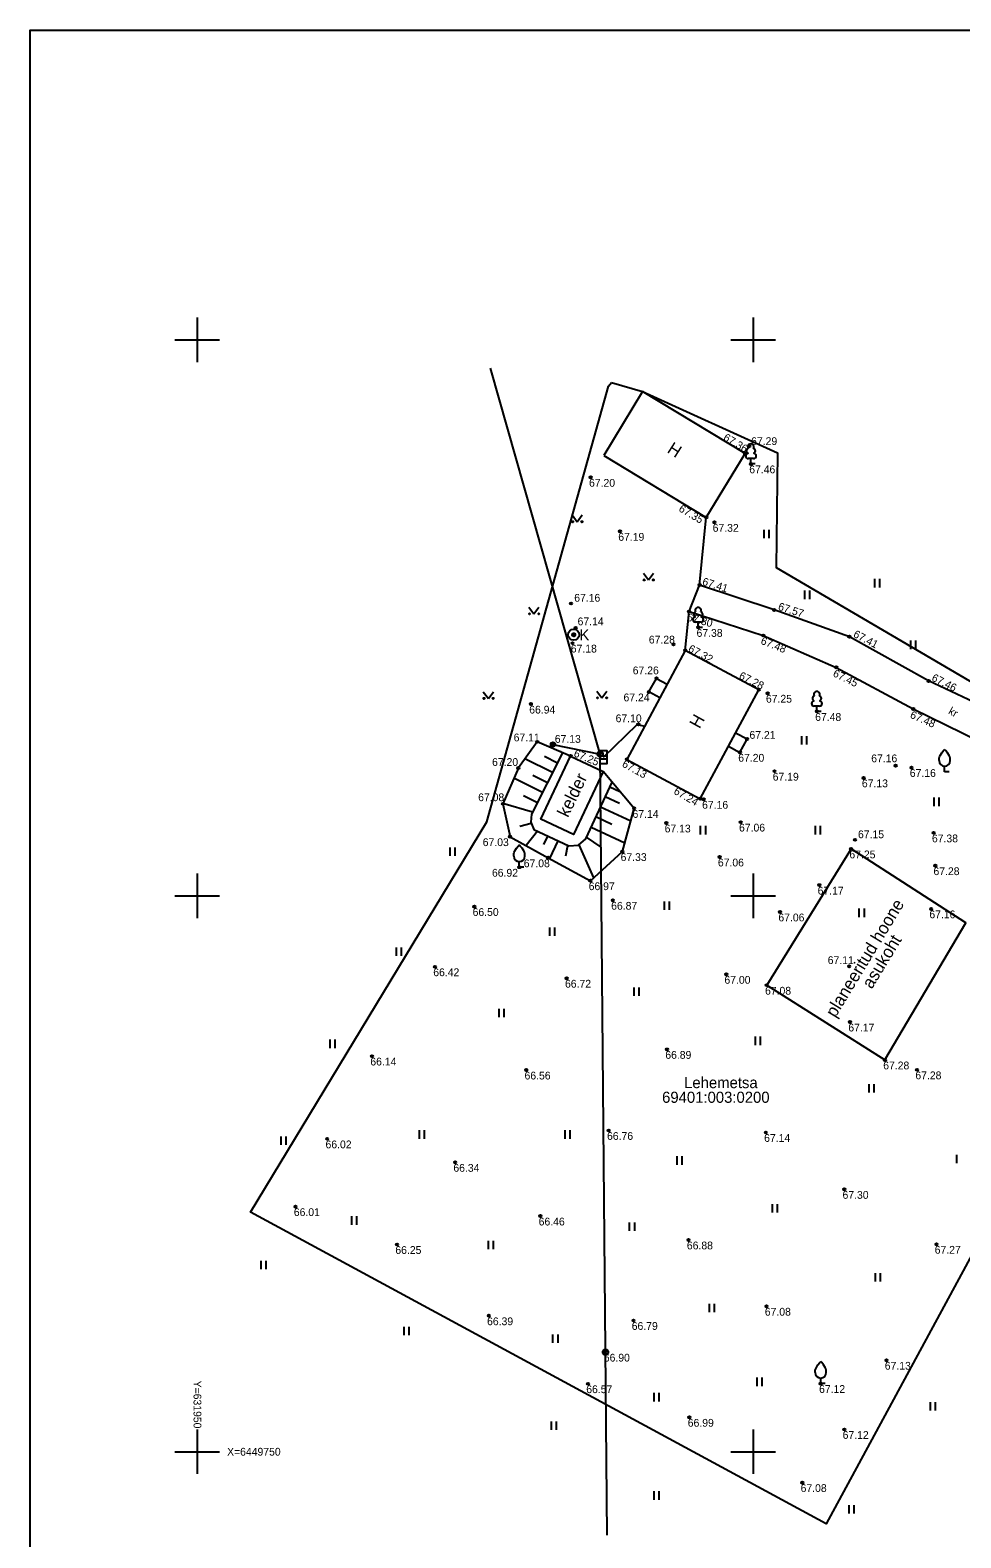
# Model space of a CAD drawing. Extents: x 631554 to 632471, y 6449273 to 6450018.
# Drawn here: x 631935 to 632018.7, y 6449742.3 to 6449877.9 of the extents above; entities that cross this region are included whole.
import ezdxf

# ---------------------------------------------------------------- set-up
doc = ezdxf.new("R2010")
doc.units = 0
for name, color, linetype in [('ABIJOONIS', 7, 'Continuous'), ('ELKAEV', 7, 'Continuous'), ('ERINOUE', 7, 'Continuous'), ('HALJASTUS', 7, 'Continuous'), ('HOONE', 7, 'Continuous'), ('HOONEDET', 7, 'Continuous'), ('MOOTPIIR', 7, 'Continuous'), ('MPKAABEL', 7, 'Continuous'), ('MPOHULIIN', 7, 'Continuous'), ('PIIR', 7, 'Continuous'), ('POST', 7, 'Continuous'), ('PUU', 7, 'Continuous'), ('RELJEEF', 7, 'Continuous'), ('TEE', 7, 'Continuous'), ('VKAEV', 7, 'Continuous'), ('VORK', 7, 'Continuous'), ('VORMISTUS', 7, 'Continuous')]:
    doc.layers.add(name, color=color, linetype=linetype)

msp = doc.modelspace()

# ---------------------------------------------------------------- linework, layer by layer
at = {"layer": 'ABIJOONIS'}
msp.add_lwpolyline([(632001.22, 6449791.96), (632011.85, 6449785.24), (632019.12, 6449797.56), (632008.81, 6449804.22)], close=True, dxfattribs=at)
at = {"layer": 'ELKAEV'}
for centre in [(631999.27, 6449839.79), (631999.66, 6449840.44), (631999.8, 6449838.84), (631985.39, 6449837.63), (631995.78, 6449834.03), (631988.02, 6449832.77), (631996.52, 6449833.58), (631995.19, 6449827.95), (631983.62, 6449826.29), (632001.89, 6449825.71), (631994.24, 6449825.57), (631984.04, 6449824.1), (631995.06, 6449824.14), (632000.91, 6449823.41), (632008.66, 6449823.3), (631983.75, 6449822.72), (631992.84, 6449822.62), (631993.89, 6449822.07), (632007.48, 6449820.54), (631991.31, 6449819.55), (632015.78, 6449819.32), (631990.62, 6449818.33), (632000.51, 6449818.53), (632001.31, 6449818.21), (631980.01, 6449817.24), (632005.73, 6449816.58), (632014.4, 6449816.8), (631989.68, 6449815.42), (631980.58, 6449813.85), (631981.99, 6449813.61), (631999.45, 6449814.1), (631983.58, 6449812.57), (631986.24, 6449812.75), (631988.64, 6449812.27), (631998.81, 6449812.9), (631978.89, 6449811.5), (632001.92, 6449811.21), (632012.81, 6449811.71), (632014.24, 6449811.53), (632009.94, 6449810.6), (631977.49, 6449808.27), (631995.25, 6449808.73), (631995.56, 6449808.67), (631989.3, 6449807.86), (631998.88, 6449806.62), (631978.14, 6449805.31), (631992.19, 6449806.54), (632016.23, 6449805.66), (631988.24, 6449803.97), (632008.81, 6449804.22), (632009.17, 6449805.03), (631978.97, 6449802.57), (631981.55, 6449803.42), (631996.98, 6449803.48), (632016.38, 6449802.7), (631985.36, 6449801.36), (632005.96, 6449800.96), (631974.93, 6449799.03), (631987.38, 6449799.59), (632002.42, 6449798.54), (632016.01, 6449798.82), (631971.38, 6449793.61), (632008.64, 6449793.66), (631983.23, 6449792.58), (631997.58, 6449792.93), (632001.22, 6449791.96), (632008.71, 6449788.64), (631965.72, 6449785.58), (631992.25, 6449786.18), (632011.85, 6449785.24), (631979.59, 6449784.33), (632014.74, 6449784.35), (631961.69, 6449778.14), (631987.01, 6449778.89), (632001.14, 6449778.71), (631973.2, 6449776.02), (632008.2, 6449773.59), (631958.84, 6449772.05), (631980.86, 6449771.2), (631967.97, 6449768.64), (631994.19, 6449769.04), (632016.49, 6449768.66), (631976.23, 6449762.23), (632001.2, 6449763.08), (631989.24, 6449761.8), (631986.72, 6449758.95), (632011.99, 6449758.22), (631985.15, 6449756.11), (632006.08, 6449756.13), (631994.27, 6449753.09), (632008.21, 6449752), (632004.42, 6449747.22)]:
    msp.add_circle(centre, 0.1, dxfattribs=at)
at = {"layer": 'ERINOUE'}
for p, q in [((631986.23, 6449812.59), (631986.83, 6449812.59)), ((631986.23, 6449812.32), (631986.83, 6449812.32))]:
    msp.add_line(p, q, dxfattribs=at)
msp.add_lwpolyline([(631986.23, 6449811.86), (631986.23, 6449813.06), (631986.83, 6449813.06), (631986.83, 6449811.86)], close=True, dxfattribs=at)
at = {"layer": 'HALJASTUS'}
for p, q in [((631983.71, 6449834.25), (631984.18, 6449833.64)), ((631984.18, 6449833.64), (631984.62, 6449834.25)), ((632000.96, 6449832.92), (632000.96, 6449832.16)), ((632001.42, 6449832.92), (632001.42, 6449832.16)), ((631990.13, 6449829.01), (631990.6, 6449828.41)), ((631990.6, 6449828.41), (631991.04, 6449829.01)), ((632010.9, 6449828.5), (632010.9, 6449827.74)), ((632011.36, 6449828.5), (632011.36, 6449827.74)), ((632004.61, 6449827.45), (632004.61, 6449826.69)), ((632005.07, 6449827.45), (632005.07, 6449826.69)), ((631979.82, 6449825.97), (631980.29, 6449825.36)), ((631980.29, 6449825.36), (631980.73, 6449825.97)), ((632014.16, 6449822.95), (632014.16, 6449822.19)), ((632014.61, 6449822.95), (632014.61, 6449822.19)), ((631975.73, 6449818.35), (631976.19, 6449817.75)), ((631976.19, 6449817.75), (631976.64, 6449818.35)), ((631985.94, 6449818.41), (631986.4, 6449817.8)), ((631986.4, 6449817.8), (631986.85, 6449818.41)), ((632004.34, 6449814.36), (632004.34, 6449813.6)), ((632004.8, 6449814.36), (632004.8, 6449813.6)), ((632016.26, 6449808.83), (632016.26, 6449808.07)), ((632016.71, 6449808.83), (632016.71, 6449808.07)), ((631995.24, 6449806.28), (631995.24, 6449805.52)), ((631995.7, 6449806.28), (631995.7, 6449805.52)), ((632005.58, 6449806.28), (632005.58, 6449805.52)), ((632006.03, 6449806.28), (632006.03, 6449805.52)), ((631972.71, 6449804.34), (631972.71, 6449803.58)), ((631973.16, 6449804.34), (631973.16, 6449803.58)), ((631992.01, 6449799.49), (631992.01, 6449798.73)), ((631992.46, 6449799.49), (631992.46, 6449798.73)), ((632009.52, 6449798.85), (632009.52, 6449798.09)), ((632009.98, 6449798.85), (632009.98, 6449798.09)), ((631981.68, 6449797.15), (631981.68, 6449796.39)), ((631982.14, 6449797.15), (631982.14, 6449796.39)), ((631967.88, 6449795.36), (631967.88, 6449794.6)), ((631968.33, 6449795.36), (631968.33, 6449794.6)), ((631989.28, 6449791.76), (631989.28, 6449791)), ((631989.73, 6449791.76), (631989.73, 6449791)), ((631977.13, 6449789.83), (631977.13, 6449789.07)), ((631977.58, 6449789.83), (631977.58, 6449789.07)), ((631961.94, 6449787.07), (631961.94, 6449786.31)), ((631962.39, 6449787.07), (631962.39, 6449786.31)), ((632000.19, 6449787.34), (632000.19, 6449786.58)), ((632000.64, 6449787.34), (632000.64, 6449786.58)), ((632010.41, 6449783.06), (632010.41, 6449782.3)), ((632010.86, 6449783.06), (632010.86, 6449782.3)), ((631957.52, 6449778.36), (631957.52, 6449777.6)), ((631957.97, 6449778.36), (631957.97, 6449777.6)), ((631969.95, 6449778.91), (631969.95, 6449778.15)), ((631970.4, 6449778.91), (631970.4, 6449778.15)), ((631983.07, 6449778.91), (631983.07, 6449778.15)), ((631983.52, 6449778.91), (631983.52, 6449778.15)), ((631993.15, 6449776.57), (631993.15, 6449775.8)), ((631993.6, 6449776.57), (631993.6, 6449775.8)), ((632018.28, 6449776.7), (632018.28, 6449775.94)), ((632001.71, 6449772.28), (632001.71, 6449771.52)), ((632002.16, 6449772.28), (632002.16, 6449771.52)), ((631963.87, 6449771.18), (631963.87, 6449770.42)), ((631964.33, 6449771.18), (631964.33, 6449770.42)), ((631988.86, 6449770.62), (631988.86, 6449769.86)), ((631989.32, 6449770.62), (631989.32, 6449769.86)), ((631976.16, 6449768.97), (631976.16, 6449768.21)), ((631976.62, 6449768.97), (631976.62, 6449768.21)), ((631955.72, 6449767.17), (631955.72, 6449766.41)), ((631956.18, 6449767.17), (631956.18, 6449766.41)), ((632010.96, 6449766.07), (632010.96, 6449765.3)), ((632011.41, 6449766.07), (632011.41, 6449765.3)), ((631996.05, 6449763.3), (631996.05, 6449762.54)), ((631996.5, 6449763.3), (631996.5, 6449762.54)), ((631968.57, 6449761.23), (631968.57, 6449760.47)), ((631969.02, 6449761.23), (631969.02, 6449760.47)), ((631981.96, 6449760.54), (631981.96, 6449759.78)), ((631982.42, 6449760.54), (631982.42, 6449759.78)), ((632000.33, 6449756.67), (632000.33, 6449755.91)), ((632000.78, 6449756.67), (632000.78, 6449755.91)), ((631991.07, 6449755.29), (631991.07, 6449754.53)), ((631991.53, 6449755.29), (631991.53, 6449754.53)), ((632015.93, 6449754.46), (632015.93, 6449753.7)), ((632016.38, 6449754.46), (632016.38, 6449753.7)), ((631981.82, 6449752.73), (631981.82, 6449751.97)), ((631982.28, 6449752.73), (631982.28, 6449751.97)), ((631991.07, 6449746.45), (631991.07, 6449745.68)), ((631991.53, 6449746.45), (631991.53, 6449745.68)), ((632008.61, 6449745.2), (632008.61, 6449744.44)), ((632009.07, 6449745.2), (632009.07, 6449744.44))]:
    msp.add_line(p, q, dxfattribs=at)
msp.add_lwpolyline([(631993.89, 6449822.07), (631994.24, 6449825.57), (631995.19, 6449827.95), (631995.78, 6449834.03)], dxfattribs=at)
for centre in [(631983.77, 6449833.64), (631984.6, 6449833.64), (631990.2, 6449828.41), (631991.02, 6449828.41), (631979.89, 6449825.36), (631980.72, 6449825.36), (631975.79, 6449817.75), (631976.62, 6449817.75), (631986, 6449817.8), (631986.83, 6449817.8)]:
    msp.add_circle(centre, 0.055, dxfattribs=at)
at = {"layer": 'HOONE'}
for points in [[(631986.58, 6449839.59), (631995.78, 6449834.03), (631999.27, 6449839.79), (631990.06, 6449845.36)], [(631993.89, 6449822.07), (631988.64, 6449812.27), (631995.25, 6449808.73), (632000.51, 6449818.53)]]:
    msp.add_lwpolyline(points, close=True, dxfattribs=at)
at = {"layer": 'HOONEDET'}
for points in [[(631991.61, 6449817.81), (631990.62, 6449818.33), (631991.31, 6449819.55), (631992.27, 6449819.04)], [(631997.78, 6449813.45), (631998.81, 6449812.9), (631999.45, 6449814.1), (631998.42, 6449814.64)]]:
    msp.add_lwpolyline(points, dxfattribs=at)
msp.add_lwpolyline([(631983.58, 6449812.57), (631986.52, 6449811.18), (631983.83, 6449805.51), (631980.89, 6449806.9)], close=True, dxfattribs=at)
at = {"layer": 'MOOTPIIR'}
msp.add_lwpolyline([(631987.27, 6449846.15), (631990.06, 6449845.36), (632002.2, 6449839.83), (632002.06, 6449829.52), (632040.83, 6449806.81), (632006.57, 6449743.52), (631954.79, 6449771.55), (631976.04, 6449806.66), (631986.99, 6449845.83)], close=True, dxfattribs=at)
at = {"layer": 'MPKAABEL'}
for p, q in [((631986.53, 6449812.46), (631989.58, 6449815.42)), ((631989.58, 6449815.42), (631990.25, 6449815.27))]:
    msp.add_line(p, q, dxfattribs=at)
at = {"layer": 'MPOHULIIN'}
msp.add_lwpolyline([(631986.87, 6449742.49), (631986.24, 6449812.75), (631976.37, 6449847.46)], dxfattribs=at)
at = {"layer": 'POST'}
msp.add_line((631981.99, 6449813.61), (631986.24, 6449812.75), dxfattribs=at)
for centre, radius in [((631981.99, 6449813.61), 0.2), ((631986.24, 6449812.75), 0.25), ((631986.72, 6449758.95), 0.25)]:
    msp.add_circle(centre, radius, dxfattribs=at)
at = {"layer": 'PUU'}
for p, q in [((632000.04, 6449839.32), (631999.56, 6449839.32)), ((631999.8, 6449838.84), (631999.8, 6449839.32)), ((632000.18, 6449838.84), (631999.8, 6449838.84)), ((631995.3, 6449824.61), (631994.82, 6449824.61)), ((631995.06, 6449824.14), (631995.06, 6449824.61)), ((631995.44, 6449824.14), (631995.06, 6449824.14)), ((632005.97, 6449817.05), (632005.49, 6449817.05)), ((632005.73, 6449816.58), (632005.73, 6449817.05)), ((632006.11, 6449816.58), (632005.73, 6449816.58)), ((632017.22, 6449811.16), (632017.22, 6449811.66)), ((632017.62, 6449811.16), (632017.22, 6449811.16)), ((631978.97, 6449802.57), (631978.97, 6449803.07)), ((631979.37, 6449802.57), (631978.97, 6449802.57)), ((632006.08, 6449756.13), (632006.08, 6449756.63)), ((632006.48, 6449756.13), (632006.08, 6449756.13))]:
    msp.add_line(p, q, dxfattribs=at)
for points in [[(632016.72, 6449812.16), (632016.72, 6449812.31), (632016.73, 6449812.37), (632016.77, 6449812.5), (632016.83, 6449812.62), (632016.97, 6449812.86), (632017.13, 6449813.06), (632017.22, 6449813.16)], [(632017.72, 6449812.16), (632017.72, 6449812.31), (632017.71, 6449812.37), (632017.68, 6449812.5), (632017.62, 6449812.62), (632017.47, 6449812.86), (632017.31, 6449813.06), (632017.22, 6449813.16)], [(631978.47, 6449803.57), (631978.47, 6449803.71), (631978.48, 6449803.78), (631978.52, 6449803.91), (631978.58, 6449804.03), (631978.72, 6449804.27), (631978.88, 6449804.47), (631978.97, 6449804.57)], [(631979.47, 6449803.57), (631979.47, 6449803.71), (631979.46, 6449803.78), (631979.43, 6449803.91), (631979.37, 6449804.03), (631979.22, 6449804.27), (631979.06, 6449804.47), (631978.97, 6449804.57)], [(632005.58, 6449757.13), (632005.58, 6449757.28), (632005.59, 6449757.34), (632005.63, 6449757.47), (632005.69, 6449757.59), (632005.83, 6449757.83), (632005.99, 6449758.03), (632006.08, 6449758.13)], [(632006.58, 6449757.13), (632006.58, 6449757.28), (632006.58, 6449757.34), (632006.54, 6449757.47), (632006.48, 6449757.59), (632006.33, 6449757.83), (632006.18, 6449758.03), (632006.08, 6449758.13)]]:
    msp.add_lwpolyline(points, dxfattribs=at)
for centre, radius, start, end in [((631999.8, 6449840.37), 0.277, 332.5799, 207.4201), ((631999.57, 6449839.56), 0.238, 90.0016, 269.3953), ((631999.63, 6449840.02), 0.233, 109.0217, 253.1415), ((631999.97, 6449840.02), 0.233, 286.8508, 70.9859), ((632000.04, 6449839.56), 0.238, 270.6047, 89.9984), ((631995.06, 6449825.66), 0.277, 332.5799, 207.4201), ((631994.82, 6449824.85), 0.238, 90.0016, 269.3953), ((631994.89, 6449825.31), 0.233, 109.0217, 253.1415), ((631995.23, 6449825.31), 0.233, 286.8508, 70.9859), ((631995.3, 6449824.85), 0.238, 270.6047, 89.9984), ((632005.56, 6449817.75), 0.233, 109.0217, 253.1415), ((632005.73, 6449818.1), 0.277, 332.5799, 207.4201), ((632005.9, 6449817.75), 0.233, 286.8508, 70.9859), ((632005.49, 6449817.29), 0.238, 90.0016, 269.3953), ((632005.97, 6449817.29), 0.238, 270.6047, 89.9984), ((632017.22, 6449812.16), 0.5, 180, 0), ((631978.97, 6449803.57), 0.5, 180, 0), ((632006.08, 6449757.13), 0.5, 180, 0)]:
    msp.add_arc(centre, radius, start, end, dxfattribs=at)
at = {"layer": 'RELJEEF'}
for p, q in [((631981.95, 6449811.08), (631979.48, 6449812.32)), ((631981.24, 6449812.56), (631982.4, 6449811.97)), ((631982.85, 6449812.87), (631982.64, 6449812.97)), ((631980.2, 6449810.84), (631981.5, 6449810.19)), ((631981.05, 6449809.3), (631978.49, 6449810.58)), ((631987.12, 6449809.81), (631988.02, 6449809.39)), ((631980.15, 6449807.51), (631977.5, 6449808.3)), ((631979.35, 6449809.03), (631980.6, 6449808.4)), ((631987.98, 6449808.3), (631986.7, 6449808.9)), ((631987.29, 6449806.42), (631985.85, 6449807.09)), ((631986.28, 6449807.99), (631988.99, 6449806.73)), ((631979.02, 6449806.25), (631980.04, 6449806.54)), ((631980.62, 6449805.8), (631979.59, 6449804.51)), ((631981.16, 6449804.6), (631981.52, 6449805.37)), ((631985.43, 6449806.18), (631988.46, 6449804.77)), ((631982.43, 6449804.94), (631981.68, 6449803.35)), ((631983.15, 6449803.58), (631983.33, 6449804.52)), ((631984.31, 6449804.57), (631985.65, 6449801.61)), ((631986.33, 6449804.36), (631985.01, 6449805.28))]:
    msp.add_line(p, q, dxfattribs=at)
for points in [[(631983.58, 6449812.57), (631980.58, 6449813.85), (631978.89, 6449811.5), (631977.49, 6449808.27), (631978.14, 6449805.31), (631981.55, 6449803.42), (631985.36, 6449801.36), (631988.24, 6449803.97), (631989.3, 6449807.86), (631986.52, 6449811.18)], [(631982.85, 6449812.87), (631980.07, 6449807.35), (631980.01, 6449806.62), (631980.29, 6449805.95), (631983.41, 6449804.48), (631984.28, 6449804.55), (631984.94, 6449805.12), (631987.32, 6449810.23)]]:
    msp.add_lwpolyline(points, dxfattribs=at)
at = {"layer": 'TEE'}
for points in [[(632037.9, 6449806.81), (632034.55, 6449809.25), (632025.82, 6449814.35), (632022.91, 6449815.96), (632015.78, 6449819.32), (632008.66, 6449823.3), (632001.89, 6449825.71), (631995.19, 6449827.95)], [(631994.24, 6449825.57), (632000.91, 6449823.41), (632007.48, 6449820.54), (632014.4, 6449816.8), (632021.81, 6449813.2), (632024.21, 6449811.57), (632032.99, 6449806.27), (632036.47, 6449804.28)]]:
    msp.add_lwpolyline(points, dxfattribs=at)
at = {"layer": 'VKAEV'}
for radius in [0.5, 0.15, 0.125, 0.1, 0.075, 0.05, 0.025]:
    msp.add_circle((631983.86, 6449823.48), radius, dxfattribs=at)
at = {"layer": 'VORK'}
for p, q in [((631950, 6449852), (631950, 6449848)), ((632000, 6449852), (632000, 6449848)), ((631948, 6449850), (631952, 6449850)), ((631998, 6449850), (632002, 6449850)), ((631950, 6449802), (631950, 6449798)), ((632000, 6449802), (632000, 6449798)), ((631948, 6449800), (631952, 6449800)), ((631998, 6449800), (632002, 6449800)), ((631950, 6449752), (631950, 6449748)), ((632000, 6449752), (632000, 6449748)), ((631948, 6449750), (631952, 6449750)), ((631998, 6449750), (632002, 6449750))]:
    msp.add_line(p, q, dxfattribs=at)
at = {"layer": 'VORMISTUS'}
msp.add_lwpolyline([(631934.97, 6449676.29), (631934.97, 6449877.85), (632075.78, 6449877.85), (632075.78, 6449676.29)], close=True, dxfattribs=at)

# ---------------------------------------------------------------- texts
at = {"layer": 'ABIJOONIS'}
for s, p in [('planeeritud hoone', (632007.39, 6449788.97)), ('asukoht', (632010.67, 6449791.55))]:
    msp.add_text(s, height=1.125, rotation=58.7905, dxfattribs=at).set_placement(p)
at = {"layer": 'ELKAEV'}
for s, rotation, p in [('67.36', 329.02, (631997.25, 6449841.03)), ('67.35', 329.5414, (631993.24, 6449834.63)), ('67.41', 342.4268, (631995.37, 6449827.98)), ('67.57', 342.3556, (632002.19, 6449825.73)), ('67.30', 344.8136, (631993.99, 6449824.76)), ('67.48', 338.1867, (632000.62, 6449822.68)), ('67.41', 332.1188, (632008.94, 6449823.32)), ('67.32', 331.5565, (631994.09, 6449822.02)), ('67.45', 333.8321, (632007.11, 6449819.78)), ('67.28', 333.2209, (631998.66, 6449819.57)), ('67.46', 333.1242, (632015.99, 6449819.39)), ('67.48', 336.3053, (632014.05, 6449816.03)), ('67.25', 337.4039, (631983.8, 6449812.56)), ('67.13', 331.0989, (631988.14, 6449811.66)), ('67.24', 330.032, (631992.79, 6449809.22))]:
    msp.add_text(s, height=0.7, rotation=rotation, dxfattribs=at).set_placement(p)
for s, p in [('67.29', (631999.82, 6449840.54)), ('67.46', (631999.65, 6449838)), ('67.20', (631985.24, 6449836.79)), ('67.19', (631987.87, 6449831.93)), ('67.32', (631996.36, 6449832.74)), ('67.16', (631983.91, 6449826.45)), ('67.14', (631984.21, 6449824.33)), ('67.28', (631990.62, 6449822.69)), ('67.38', (631994.91, 6449823.29)), ('67.18', (631983.6, 6449821.88)), ('67.26', (631989.17, 6449819.92)), ('67.24', (631988.34, 6449817.49)), ('67.25', (632001.15, 6449817.37)), ('66.94', (631979.86, 6449816.39)), ('67.10', (631987.63, 6449815.61)), ('67.48', (632005.58, 6449815.73)), ('67.11', (631978.46, 6449813.89)), ('67.13', (631982.16, 6449813.76)), ('67.21', (631999.67, 6449814.12)), ('67.20', (631976.52, 6449811.68)), ('67.20', (631998.66, 6449812.06)), ('67.16', (632010.62, 6449812.01)), ('67.19', (632001.76, 6449810.36)), ('67.16', (632014.09, 6449810.69)), ('67.13', (632009.78, 6449809.76)), ('67.08', (631975.27, 6449808.51)), ('67.16', (631995.41, 6449807.83)), ('67.14', (631989.15, 6449807.01)), ('67.13', (631992.04, 6449805.7)), ('67.06', (631998.73, 6449805.78)), ('67.15', (632009.43, 6449805.18)), ('67.38', (632016.08, 6449804.81)), ('67.03', (631975.68, 6449804.47)), ('67.25', (632008.66, 6449803.37)), ('67.08', (631979.37, 6449802.57)), ('67.33', (631988.08, 6449803.13)), ('67.06', (631996.83, 6449802.64)), ('66.92', (631976.51, 6449801.72)), ('67.28', (632016.22, 6449801.86)), ('66.97', (631985.21, 6449800.51)), ('67.17', (632005.8, 6449800.11)), ('66.50', (631974.77, 6449798.19)), ('66.87', (631987.23, 6449798.75)), ('67.16', (632015.85, 6449797.98)), ('67.06', (632002.27, 6449797.7)), ('67.11', (632006.71, 6449793.86)), ('66.42', (631971.23, 6449792.77)), ('66.72', (631983.08, 6449791.74)), ('67.00', (631997.42, 6449792.09)), ('67.08', (632001.07, 6449791.11)), ('67.17', (632008.56, 6449787.8)), ('66.14', (631965.57, 6449784.74)), ('66.89', (631992.1, 6449785.34)), ('67.28', (632011.7, 6449784.39)), ('66.56', (631979.44, 6449783.48)), ('67.28', (632014.59, 6449783.5)), ('66.76', (631986.86, 6449778.05)), ('67.14', (632000.99, 6449777.87)), ('66.02', (631961.54, 6449777.29)), ('66.34', (631973.04, 6449775.18)), ('67.30', (632008.04, 6449772.75)), ('66.01', (631958.69, 6449771.2)), ('66.46', (631980.71, 6449770.35)), ('66.88', (631994.04, 6449768.2)), ('66.25', (631967.82, 6449767.79)), ('67.27', (632016.33, 6449767.81)), ('66.39', (631976.07, 6449761.38)), ('67.08', (632001.05, 6449762.24)), ('66.79', (631989.08, 6449760.96)), ('66.90', (631986.57, 6449758.11)), ('67.13', (632011.84, 6449757.38)), ('66.57', (631984.99, 6449755.27)), ('67.12', (632005.93, 6449755.29)), ('66.99', (631994.12, 6449752.25)), ('67.12', (632008.05, 6449751.16)), ('67.08', (632004.27, 6449746.38))]:
    msp.add_text(s, height=0.7, dxfattribs=at).set_placement(p)
at = {"layer": 'HOONE'}
for s, height, rotation, p in [('H', 1.12, 327.2557, (631992.19, 6449839.93)), ('H', 1.12, 61.1269, (631995.18, 6449814.96)), ('kelder', 1.125, 64.1514, (631983.34, 6449806.98))]:
    msp.add_text(s, height=height, rotation=rotation, dxfattribs=at).set_placement(p)
at = {"layer": 'PIIR'}
for s, p in [('Lehemetsa', (631993.79, 6449782.7)), ('69401:003:0200', (631991.81, 6449781.38))]:
    msp.add_text(s, height=1, dxfattribs=at).set_placement(p)
at = {"layer": 'TEE'}
for s, rotation, p in [('kr', 330.8093, (632017.5, 6449816.41)), ('Y=631950', 270, (631949.67, 6449756.39))]:
    msp.add_text(s, height=0.7, rotation=rotation, dxfattribs=at).set_placement(p)
msp.add_text('X=6449750', height=0.7, dxfattribs=at).set_placement((631952.69, 6449749.65))
at = {"layer": 'VKAEV'}
msp.add_text('K', height=1, dxfattribs=at).set_placement((631984.38, 6449822.97))

doc.saveas('drawing.dxf')
